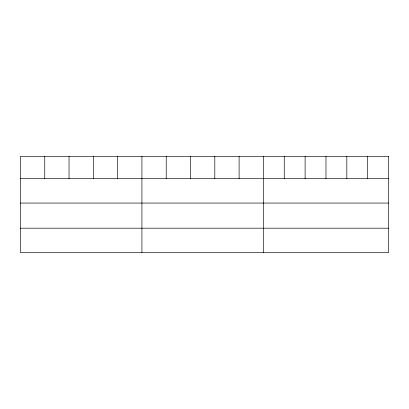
<?xml version="1.0" encoding="UTF-8"?>
<svg xmlns="http://www.w3.org/2000/svg" width="409" height="409" viewBox="0 0 409 409"><rect width="100%" height="100%" fill="white"/><g stroke="black" fill="none" stroke-linecap="round" stroke-linejoin="round"><path stroke-width="0.61" d="M20.45 178.682L388.55 178.682M20.45 203.063L388.55 203.063M20.45 228.186L388.55 228.186M367.691 156.427L367.691 178.682M346.832 156.427L346.832 178.682M325.973 156.427L325.973 178.682M305.114 156.427L305.114 178.682M284.255 156.427L284.255 178.682M263.396 156.427L263.396 252.573M239.101 156.427L239.101 178.682M214.807 156.427L214.807 178.682M190.512 156.427L190.512 178.682M166.218 156.427L166.218 178.682M141.923 156.427L141.923 252.573M117.628 156.427L117.628 178.682M93.334 156.427L93.334 178.682M69.039 156.427L69.039 178.682M44.745 156.427L44.745 178.682M388.55 156.427L20.45 156.427L20.45 252.573L388.55 252.573L388.55 156.427"/></g></svg>
